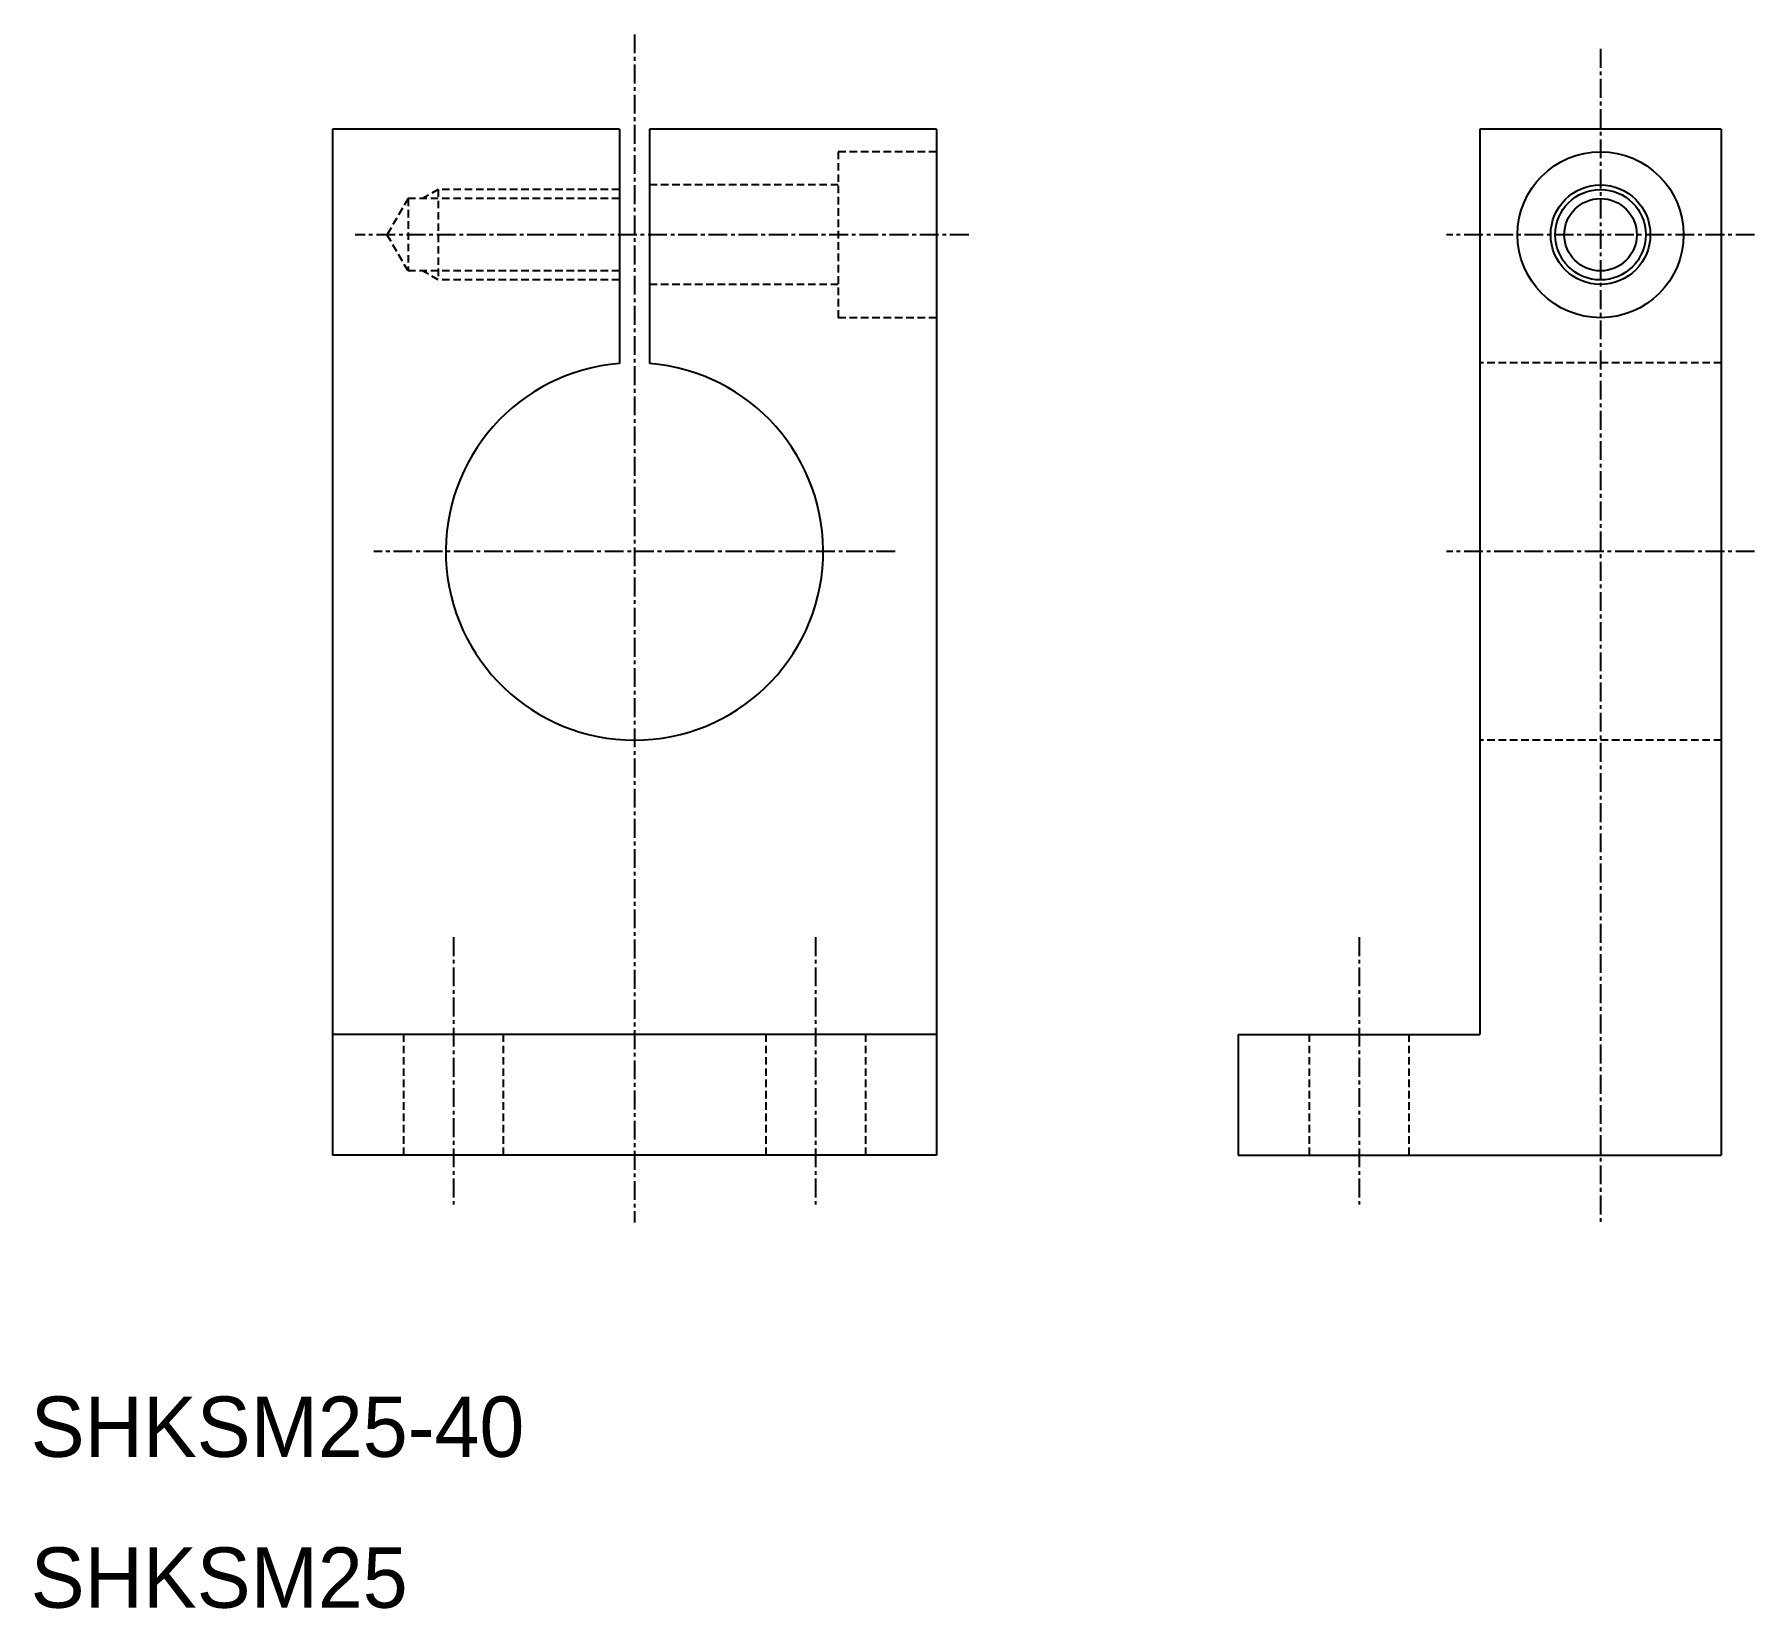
# Model space of a CAD drawing. Extents: x 10 to 124, y 10 to 114.
import ezdxf

# ---------------------------------------------------------------- set-up
doc = ezdxf.new("R2010")
doc.units = 0
doc.linetypes.add('CENTER', pattern=[2, 1.25, -0.25, 0.25, -0.25])
doc.linetypes.add('DASHED', pattern=[0.75, 0.5, -0.25])
doc.layers.get('0').update_dxf_attribs({"linetype": 'CONTINUOUS'})
doc.layers.add('CENTER', color=1, linetype='CENTER')

msp = doc.modelspace()

# ---------------------------------------------------------------- linework, layer by layer
at = {"color": 7, "linetype": 'CONTINUOUS'}
for p, q in [((30, 108), (30, 40)), ((49, 108), (30, 108)), ((49, 108), (49, 92.46)), ((51, 108), (51, 92.46)), ((70, 108), (51, 108)), ((70, 108), (70, 40)), ((106, 108), (106, 48)), ((122, 108), (106, 108)), ((122, 108), (122, 40)), ((70, 48), (30, 48)), ((90, 48), (106, 48)), ((90, 48), (90, 40)), ((70, 40), (30, 40)), ((50, 40), (50, 40)), ((60, 40), (60, 40)), ((90, 40), (122, 40))]:
    msp.add_line(p, q, dxfattribs=at)
at = {"color": 3, "linetype": 'DASHED'}
for p, q in [((63.5, 106.5), (63.5, 95.5)), ((70, 106.5), (63.5, 106.5)), ((37, 104), (35.96, 103.4)), ((49, 104), (37, 104)), ((37, 104), (37, 98)), ((63.5, 104.3), (51, 104.3)), ((35, 103.4), (33.61, 101)), ((49, 103.4), (35, 103.4)), ((35, 103.4), (35, 98.6)), ((35, 98.6), (33.61, 101)), ((49, 98.6), (35, 98.6)), ((37, 98), (35.96, 98.6)), ((49, 98), (37, 98)), ((63.5, 97.7), (51, 97.7)), ((70, 95.5), (63.5, 95.5)), ((122, 92.5), (106, 92.5)), ((122, 67.5), (106, 67.5)), ((34.7, 48), (34.7, 40)), ((41.3, 48), (41.3, 40)), ((58.7, 48), (58.7, 40)), ((65.3, 48), (65.3, 40)), ((94.7, 48), (94.7, 40)), ((101.3, 48), (101.3, 40))]:
    msp.add_line(p, q, dxfattribs=at)
at = {"color": 7, "linetype": 'CONTINUOUS'}
for radius in [5.5, 3.3, 2.4]:
    msp.add_circle((114, 101), radius, dxfattribs=at)
at = {"color": 3, "linetype": 'CONTINUOUS'}
msp.add_circle((114, 101), 3, dxfattribs=at)
at = {"color": 7, "linetype": 'CONTINUOUS'}
msp.add_arc((50, 80), 12.5, 94.5886, 85.4114, dxfattribs=at)
at = {"layer": 'CENTER', "color": 1, "linetype": 'CENTER'}
for p, q in [((50, 114.28), (50, 35.54)), ((114, 113.32), (114, 35.54)), ((72.15, 101), (31.49, 101)), ((124.21, 101), (103.79, 101)), ((67.28, 80), (32.72, 80)), ((124.21, 80), (103.79, 80)), ((38, 54.44), (38, 36.73)), ((62, 54.44), (62, 36.73)), ((98, 54.44), (98, 36.73))]:
    msp.add_line(p, q, dxfattribs=at)

# ---------------------------------------------------------------- texts
at = {"color": 7, "linetype": 'CONTINUOUS'}
for s, p in [('SHKSM25-40', (10, 20)), ('SHKSM25', (10, 10))]:
    msp.add_text(s, height=4, dxfattribs=at).set_placement(p)

doc.saveas('drawing.dxf')
